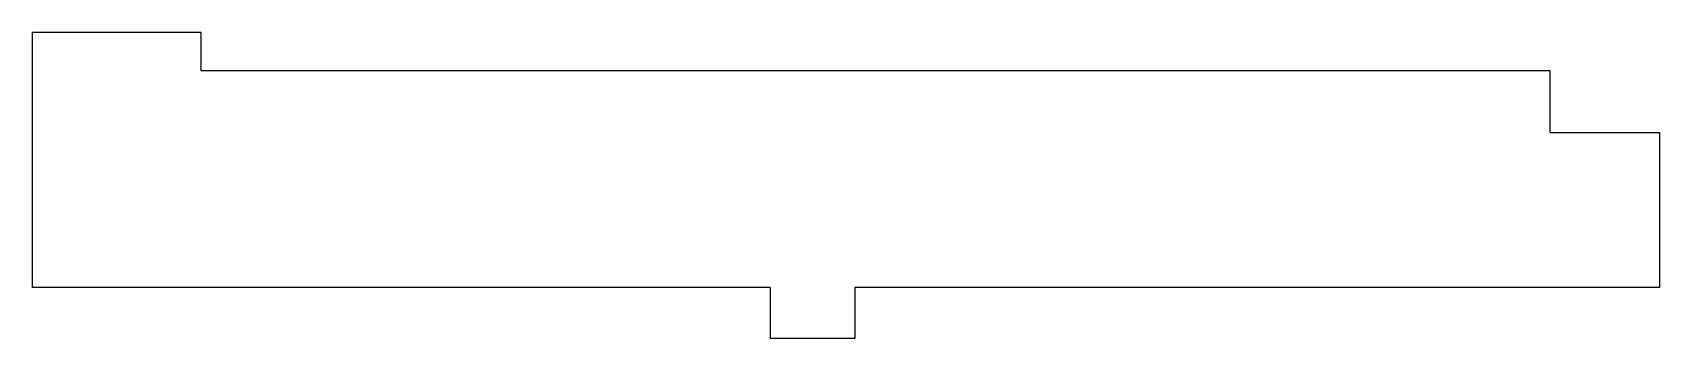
# Model space of a CAD drawing. Header units: inches. Extents: x 2 to 464, y 0 to 170.
# Drawn here: x 453.4 to 463.62, y 62.89 to 64.81 of the extents above; entities that cross this region are included whole.
import ezdxf

# ---------------------------------------------------------------- set-up
doc = ezdxf.new("R2010")
doc.units = ezdxf.units.IN
doc.header["$MEASUREMENT"] = 0

msp = doc.modelspace()

# ---------------------------------------------------------------- linework, layer by layer
for p, q in [((454.45806, 64.80942), (453.39806, 64.80942)), ((453.39806, 63.21142), (453.39806, 64.80942)), ((454.45806, 64.56942), (454.45806, 64.80942)), ((462.93006, 64.56942), (454.45806, 64.56942)), ((462.93006, 64.18342), (462.93006, 64.56942)), ((462.93006, 64.18342), (463.61606, 64.18342)), ((463.61606, 64.18342), (463.61606, 63.21142)), ((458.03122, 63.21142), (453.39806, 63.21142)), ((458.03122, 63.21142), (458.03122, 62.89142)), ((463.61606, 63.21142), (458.56322, 63.21142)), ((458.56322, 63.21142), (458.56322, 62.89142)), ((458.56322, 62.89142), (458.03122, 62.89142))]:
    msp.add_line(p, q)

doc.saveas('drawing.dxf')
